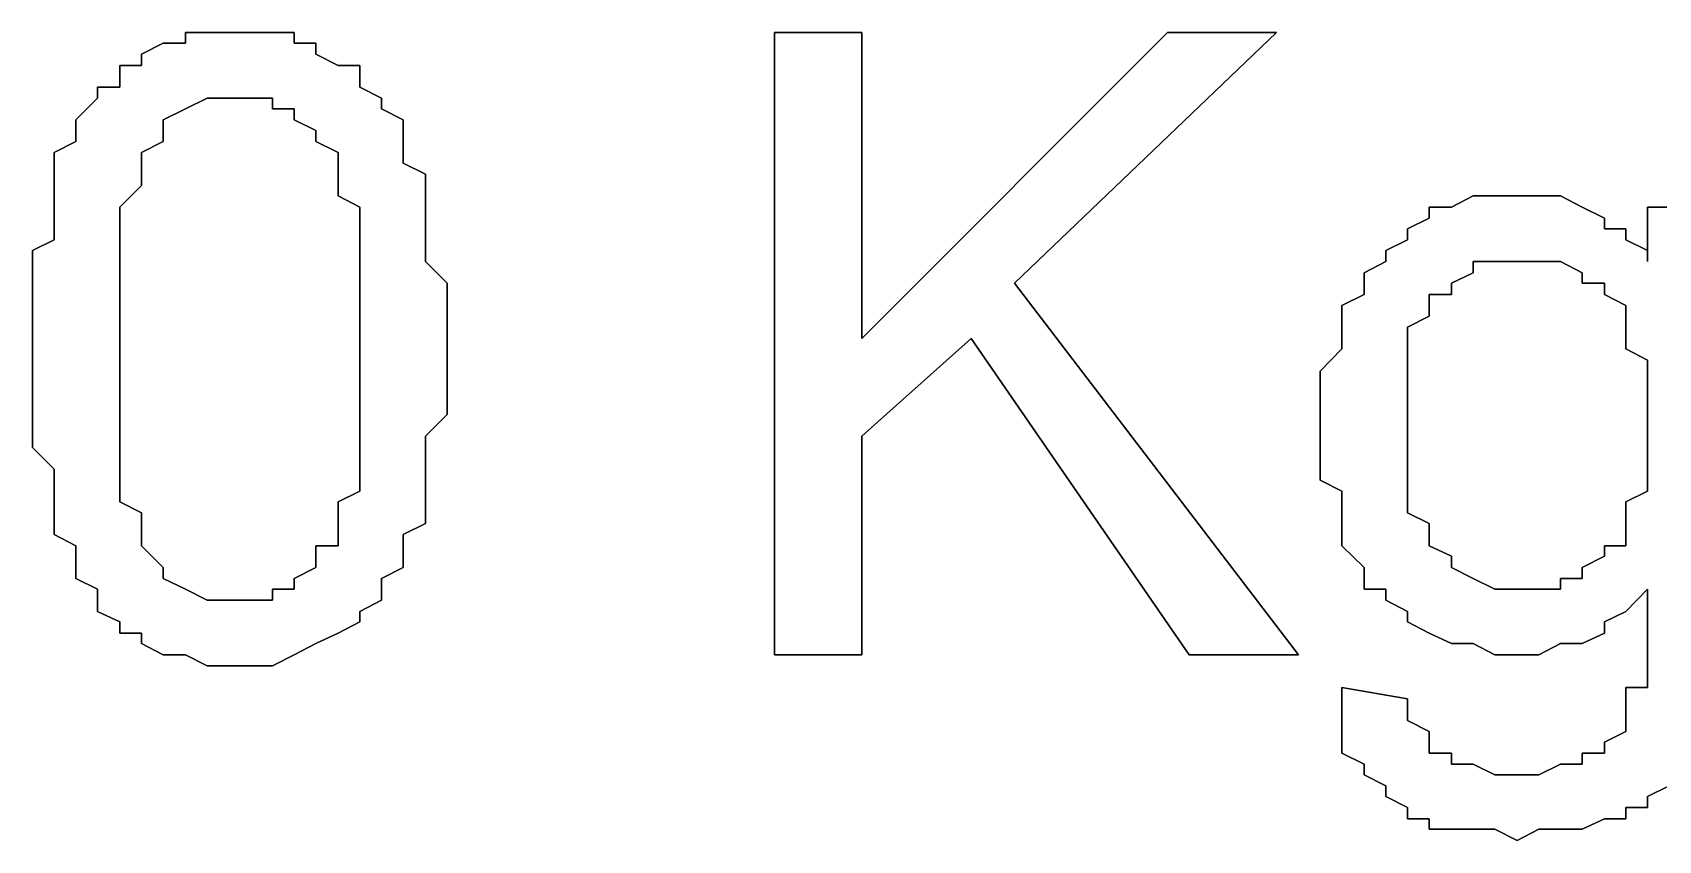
# Model space of a CAD drawing. Header units: metres. Extents: x 2.9 to 42.8, y 1.7 to 28.7.
# Drawn here: x 40.3049 to 40.5677, y 23.4315 to 23.562 of the extents above; entities that cross this region are included whole.
import ezdxf

# ---------------------------------------------------------------- set-up
doc = ezdxf.new("R2010")
doc.units = ezdxf.units.M
doc.layers.add('GRIS', color=8, linetype='Continuous')

msp = doc.modelspace()

# ---------------------------------------------------------------- linework, layer by layer
at = {"layer": 'GRIS', "lineweight": -3}
for points in [[(40.3331, 23.562), (40.3296, 23.562), (40.3331, 23.562)], [(40.3296, 23.562), (40.3296, 23.5603), (40.3296, 23.562)], [(40.3366, 23.562), (40.3331, 23.562), (40.3366, 23.562)], [(40.3401, 23.562), (40.3366, 23.562), (40.3401, 23.562)], [(40.3437, 23.562), (40.3401, 23.562), (40.3437, 23.562)], [(40.3472, 23.562), (40.3437, 23.562), (40.3472, 23.562)], [(40.3472, 23.5603), (40.3472, 23.562), (40.3472, 23.5603)], [(40.4389, 23.562), (40.4248, 23.562), (40.4389, 23.562)], [(40.4248, 23.562), (40.4248, 23.4615), (40.4248, 23.562)], [(40.4883, 23.562), (40.4389, 23.5126), (40.4883, 23.562)], [(40.4389, 23.5126), (40.4389, 23.562), (40.4389, 23.5126)], [(40.4636, 23.5215), (40.5059, 23.562), (40.4636, 23.5215)], [(40.5059, 23.562), (40.4883, 23.562), (40.5059, 23.562)], [(40.326, 23.5603), (40.3225, 23.5585), (40.326, 23.5603)], [(40.3225, 23.5585), (40.3225, 23.5567), (40.3225, 23.5585)], [(40.3296, 23.5603), (40.326, 23.5603), (40.3296, 23.5603)], [(40.3507, 23.5603), (40.3472, 23.5603), (40.3507, 23.5603)], [(40.3507, 23.5585), (40.3507, 23.5603), (40.3507, 23.5585)], [(40.3543, 23.5567), (40.3507, 23.5585), (40.3543, 23.5567)], [(40.3225, 23.5567), (40.319, 23.5567), (40.3225, 23.5567)], [(40.319, 23.5567), (40.319, 23.555), (40.319, 23.5567)], [(40.3578, 23.5567), (40.3543, 23.5567), (40.3578, 23.5567)], [(40.3578, 23.555), (40.3578, 23.5567), (40.3578, 23.555)], [(40.319, 23.5532), (40.3154, 23.5532), (40.319, 23.5532)], [(40.3154, 23.5532), (40.3154, 23.5514), (40.3154, 23.5532)], [(40.319, 23.555), (40.319, 23.5532), (40.319, 23.555)], [(40.3578, 23.5532), (40.3578, 23.555), (40.3578, 23.5532)], [(40.3613, 23.5514), (40.3578, 23.5532), (40.3613, 23.5514)], [(40.3154, 23.5514), (40.3119, 23.5479), (40.3154, 23.5514)], [(40.3296, 23.5497), (40.3331, 23.5514), (40.3296, 23.5497)], [(40.3331, 23.5514), (40.3366, 23.5514), (40.3331, 23.5514)], [(40.3366, 23.5514), (40.3401, 23.5514), (40.3366, 23.5514)], [(40.3401, 23.5514), (40.3437, 23.5514), (40.3401, 23.5514)], [(40.3437, 23.5514), (40.3437, 23.5497), (40.3437, 23.5514)], [(40.3613, 23.5497), (40.3613, 23.5514), (40.3613, 23.5497)], [(40.3119, 23.5479), (40.3119, 23.5462), (40.3119, 23.5479)], [(40.326, 23.5479), (40.3296, 23.5497), (40.326, 23.5479)], [(40.326, 23.5462), (40.326, 23.5479), (40.326, 23.5462)], [(40.3437, 23.5497), (40.3472, 23.5497), (40.3437, 23.5497)], [(40.3472, 23.5497), (40.3472, 23.5479), (40.3472, 23.5497)], [(40.3472, 23.5479), (40.3507, 23.5462), (40.3472, 23.5479)], [(40.3648, 23.5479), (40.3613, 23.5497), (40.3648, 23.5479)], [(40.3648, 23.5462), (40.3648, 23.5479), (40.3648, 23.5462)], [(40.3119, 23.5462), (40.3119, 23.5444), (40.3119, 23.5462)], [(40.326, 23.5444), (40.326, 23.5462), (40.326, 23.5444)], [(40.3507, 23.5462), (40.3507, 23.5444), (40.3507, 23.5462)], [(40.3648, 23.5426), (40.3648, 23.5462), (40.3648, 23.5426)], [(40.3119, 23.5444), (40.3084, 23.5426), (40.3119, 23.5444)], [(40.3084, 23.5426), (40.3084, 23.5391), (40.3084, 23.5426)], [(40.3225, 23.5426), (40.326, 23.5444), (40.3225, 23.5426)], [(40.3225, 23.5409), (40.3225, 23.5426), (40.3225, 23.5409)], [(40.3507, 23.5444), (40.3543, 23.5426), (40.3507, 23.5444)], [(40.3543, 23.5426), (40.3543, 23.5409), (40.3543, 23.5426)], [(40.3648, 23.5409), (40.3648, 23.5426), (40.3648, 23.5409)], [(40.3225, 23.5391), (40.3225, 23.5409), (40.3225, 23.5391)], [(40.3543, 23.5409), (40.3543, 23.5391), (40.3543, 23.5409)], [(40.3684, 23.5391), (40.3648, 23.5409), (40.3684, 23.5391)], [(40.3084, 23.5391), (40.3084, 23.5373), (40.3084, 23.5391)], [(40.3084, 23.5373), (40.3084, 23.5356), (40.3084, 23.5373)], [(40.319, 23.5338), (40.3225, 23.5373), (40.319, 23.5338)], [(40.3225, 23.5373), (40.3225, 23.5391), (40.3225, 23.5373)], [(40.3543, 23.5391), (40.3543, 23.5373), (40.3543, 23.5391)], [(40.3543, 23.5373), (40.3543, 23.5356), (40.3543, 23.5373)], [(40.3684, 23.5356), (40.3684, 23.5391), (40.3684, 23.5356)], [(40.3084, 23.5356), (40.3084, 23.5338), (40.3084, 23.5356)], [(40.3543, 23.5356), (40.3578, 23.5338), (40.3543, 23.5356)], [(40.3684, 23.5338), (40.3684, 23.5356), (40.3684, 23.5338)], [(40.5377, 23.5356), (40.5342, 23.5338), (40.5377, 23.5356)], [(40.5412, 23.5356), (40.5377, 23.5356), (40.5412, 23.5356)], [(40.5448, 23.5356), (40.5412, 23.5356), (40.5448, 23.5356)], [(40.5483, 23.5356), (40.5448, 23.5356), (40.5483, 23.5356)], [(40.5518, 23.5356), (40.5483, 23.5356), (40.5518, 23.5356)], [(40.5553, 23.5338), (40.5518, 23.5356), (40.5553, 23.5338)], [(40.3084, 23.5338), (40.3084, 23.532), (40.3084, 23.5338)], [(40.3084, 23.532), (40.3084, 23.5285), (40.3084, 23.532)], [(40.319, 23.532), (40.319, 23.5338), (40.319, 23.532)], [(40.319, 23.5303), (40.319, 23.532), (40.319, 23.5303)], [(40.3578, 23.5338), (40.3578, 23.532), (40.3578, 23.5338)], [(40.3578, 23.532), (40.3578, 23.5285), (40.3578, 23.532)], [(40.3684, 23.532), (40.3684, 23.5338), (40.3684, 23.532)], [(40.3684, 23.5303), (40.3684, 23.532), (40.3684, 23.5303)], [(40.5306, 23.532), (40.5271, 23.5303), (40.5306, 23.532)], [(40.5342, 23.5338), (40.5306, 23.5338), (40.5342, 23.5338)], [(40.5306, 23.5338), (40.5306, 23.532), (40.5306, 23.5338)], [(40.5589, 23.532), (40.5553, 23.5338), (40.5589, 23.532)], [(40.5589, 23.5303), (40.5589, 23.532), (40.5589, 23.5303)], [(40.5765, 23.5338), (40.5659, 23.5338), (40.5765, 23.5338)], [(40.5659, 23.5338), (40.5659, 23.525), (40.5659, 23.5338)], [(40.319, 23.5268), (40.319, 23.5303), (40.319, 23.5268)], [(40.3684, 23.5285), (40.3684, 23.5303), (40.3684, 23.5285)], [(40.5271, 23.5303), (40.5271, 23.5285), (40.5271, 23.5303)], [(40.5624, 23.5303), (40.5589, 23.5303), (40.5624, 23.5303)], [(40.5624, 23.5285), (40.5624, 23.5303), (40.5624, 23.5285)], [(40.3084, 23.5285), (40.3049, 23.5268), (40.3084, 23.5285)], [(40.3049, 23.5268), (40.3049, 23.525), (40.3049, 23.5268)], [(40.319, 23.525), (40.319, 23.5268), (40.319, 23.525)], [(40.3578, 23.5285), (40.3578, 23.5268), (40.3578, 23.5285)], [(40.3578, 23.5268), (40.3578, 23.5232), (40.3578, 23.5268)], [(40.3684, 23.5268), (40.3684, 23.5285), (40.3684, 23.5268)], [(40.3684, 23.525), (40.3684, 23.5268), (40.3684, 23.525)], [(40.5271, 23.5285), (40.5236, 23.5268), (40.5271, 23.5285)], [(40.5236, 23.5268), (40.5236, 23.525), (40.5236, 23.5268)], [(40.5659, 23.5268), (40.5624, 23.5285), (40.5659, 23.5268)], [(40.5659, 23.525), (40.5659, 23.5268), (40.5659, 23.525)], [(40.3049, 23.525), (40.3049, 23.5215), (40.3049, 23.525)], [(40.319, 23.5215), (40.319, 23.525), (40.319, 23.5215)], [(40.3719, 23.5215), (40.3684, 23.525), (40.3719, 23.5215)], [(40.5236, 23.525), (40.5201, 23.5232), (40.5236, 23.525)], [(40.5377, 23.5232), (40.5377, 23.525), (40.5377, 23.5232)], [(40.5377, 23.525), (40.5412, 23.525), (40.5377, 23.525)], [(40.5412, 23.525), (40.5448, 23.525), (40.5412, 23.525)], [(40.5448, 23.525), (40.5483, 23.525), (40.5448, 23.525)], [(40.5483, 23.525), (40.5518, 23.525), (40.5483, 23.525)], [(40.5518, 23.525), (40.5553, 23.5232), (40.5518, 23.525)], [(40.3049, 23.5215), (40.3049, 23.5197), (40.3049, 23.5215)], [(40.319, 23.5197), (40.319, 23.5215), (40.319, 23.5197)], [(40.3578, 23.5232), (40.3578, 23.5215), (40.3578, 23.5232)], [(40.3578, 23.5215), (40.3578, 23.5179), (40.3578, 23.5215)], [(40.3719, 23.5197), (40.3719, 23.5215), (40.3719, 23.5197)], [(40.5095, 23.4615), (40.4636, 23.5215), (40.5095, 23.4615)], [(40.5201, 23.5232), (40.5201, 23.5215), (40.5201, 23.5232)], [(40.5201, 23.5215), (40.5201, 23.5197), (40.5201, 23.5215)], [(40.5342, 23.5215), (40.5377, 23.5232), (40.5342, 23.5215)], [(40.5342, 23.5197), (40.5342, 23.5215), (40.5342, 23.5197)], [(40.5553, 23.5232), (40.5553, 23.5215), (40.5553, 23.5232)], [(40.5553, 23.5215), (40.5589, 23.5215), (40.5553, 23.5215)], [(40.5589, 23.5215), (40.5589, 23.5197), (40.5589, 23.5215)], [(40.3049, 23.5197), (40.3049, 23.5162), (40.3049, 23.5197)], [(40.319, 23.5162), (40.319, 23.5197), (40.319, 23.5162)], [(40.3719, 23.5162), (40.3719, 23.5197), (40.3719, 23.5162)], [(40.5201, 23.5197), (40.5165, 23.5179), (40.5201, 23.5197)], [(40.5306, 23.5179), (40.5306, 23.5197), (40.5306, 23.5179)], [(40.5306, 23.5197), (40.5342, 23.5197), (40.5306, 23.5197)], [(40.5589, 23.5197), (40.5624, 23.5179), (40.5589, 23.5197)], [(40.3049, 23.5162), (40.3049, 23.5144), (40.3049, 23.5162)], [(40.319, 23.5126), (40.319, 23.5162), (40.319, 23.5126)], [(40.3578, 23.5179), (40.3578, 23.5144), (40.3578, 23.5179)], [(40.3719, 23.5126), (40.3719, 23.5162), (40.3719, 23.5126)], [(40.5165, 23.5179), (40.5165, 23.5144), (40.5165, 23.5179)], [(40.5271, 23.5144), (40.5306, 23.5162), (40.5271, 23.5144)], [(40.5306, 23.5162), (40.5306, 23.5179), (40.5306, 23.5162)], [(40.5624, 23.5179), (40.5624, 23.5162), (40.5624, 23.5179)], [(40.5624, 23.5162), (40.5624, 23.5144), (40.5624, 23.5162)], [(40.3049, 23.5144), (40.3049, 23.5109), (40.3049, 23.5144)], [(40.3578, 23.5144), (40.3578, 23.5109), (40.3578, 23.5144)], [(40.5165, 23.5144), (40.5165, 23.5126), (40.5165, 23.5144)], [(40.5271, 23.5109), (40.5271, 23.5144), (40.5271, 23.5109)], [(40.5624, 23.5144), (40.5624, 23.5109), (40.5624, 23.5144)], [(40.3049, 23.5109), (40.3049, 23.5091), (40.3049, 23.5109)], [(40.319, 23.5109), (40.319, 23.5126), (40.319, 23.5109)], [(40.319, 23.5073), (40.319, 23.5109), (40.319, 23.5073)], [(40.3578, 23.5109), (40.3578, 23.5073), (40.3578, 23.5109)], [(40.3719, 23.5109), (40.3719, 23.5126), (40.3719, 23.5109)], [(40.3719, 23.5073), (40.3719, 23.5109), (40.3719, 23.5073)], [(40.4389, 23.4968), (40.4566, 23.5126), (40.4389, 23.4968)], [(40.4566, 23.5126), (40.4918, 23.4615), (40.4566, 23.5126)], [(40.5165, 23.5109), (40.513, 23.5073), (40.5165, 23.5109)], [(40.5165, 23.5126), (40.5165, 23.5109), (40.5165, 23.5126)], [(40.5271, 23.5091), (40.5271, 23.5109), (40.5271, 23.5091)], [(40.5624, 23.5109), (40.5659, 23.5091), (40.5624, 23.5109)], [(40.3049, 23.5091), (40.3049, 23.5056), (40.3049, 23.5091)], [(40.5271, 23.5073), (40.5271, 23.5091), (40.5271, 23.5073)], [(40.5659, 23.5091), (40.5659, 23.5073), (40.5659, 23.5091)], [(40.319, 23.5038), (40.319, 23.5073), (40.319, 23.5038)], [(40.3578, 23.5073), (40.3578, 23.5038), (40.3578, 23.5073)], [(40.3719, 23.5056), (40.3719, 23.5073), (40.3719, 23.5056)], [(40.513, 23.5073), (40.513, 23.5056), (40.513, 23.5073)], [(40.5271, 23.5038), (40.5271, 23.5073), (40.5271, 23.5038)], [(40.5659, 23.5073), (40.5659, 23.5038), (40.5659, 23.5073)], [(40.3049, 23.5056), (40.3049, 23.5021), (40.3049, 23.5056)], [(40.319, 23.5021), (40.319, 23.5038), (40.319, 23.5021)], [(40.3578, 23.5038), (40.3578, 23.5003), (40.3578, 23.5038)], [(40.3719, 23.5021), (40.3719, 23.5056), (40.3719, 23.5021)], [(40.513, 23.5056), (40.513, 23.5038), (40.513, 23.5056)], [(40.513, 23.5038), (40.513, 23.5003), (40.513, 23.5038)], [(40.5271, 23.5021), (40.5271, 23.5038), (40.5271, 23.5021)], [(40.5659, 23.5038), (40.5659, 23.5021), (40.5659, 23.5038)], [(40.3049, 23.5021), (40.3049, 23.5003), (40.3049, 23.5021)], [(40.319, 23.4985), (40.319, 23.5021), (40.319, 23.4985)], [(40.3719, 23.5003), (40.3719, 23.5021), (40.3719, 23.5003)], [(40.5271, 23.4985), (40.5271, 23.5021), (40.5271, 23.4985)], [(40.5659, 23.5021), (40.5659, 23.4985), (40.5659, 23.5021)], [(40.3049, 23.5003), (40.3049, 23.4968), (40.3049, 23.5003)], [(40.319, 23.495), (40.319, 23.4985), (40.319, 23.495)], [(40.3578, 23.5003), (40.3578, 23.4985), (40.3578, 23.5003)], [(40.3578, 23.4985), (40.3578, 23.495), (40.3578, 23.4985)], [(40.3684, 23.4968), (40.3719, 23.5003), (40.3684, 23.4968)], [(40.513, 23.5003), (40.513, 23.4985), (40.513, 23.5003)], [(40.513, 23.4985), (40.513, 23.4968), (40.513, 23.4985)], [(40.5271, 23.4968), (40.5271, 23.4985), (40.5271, 23.4968)], [(40.5659, 23.4985), (40.5659, 23.495), (40.5659, 23.4985)], [(40.3049, 23.4968), (40.3049, 23.495), (40.3049, 23.4968)], [(40.3684, 23.495), (40.3684, 23.4968), (40.3684, 23.495)], [(40.4389, 23.4615), (40.4389, 23.4968), (40.4389, 23.4615)], [(40.513, 23.4968), (40.513, 23.495), (40.513, 23.4968)], [(40.5271, 23.4932), (40.5271, 23.4968), (40.5271, 23.4932)], [(40.3049, 23.495), (40.3084, 23.4915), (40.3049, 23.495)], [(40.319, 23.4932), (40.319, 23.495), (40.319, 23.4932)], [(40.319, 23.4915), (40.319, 23.4932), (40.319, 23.4915)], [(40.3578, 23.495), (40.3578, 23.4932), (40.3578, 23.495)], [(40.3578, 23.4932), (40.3578, 23.4897), (40.3578, 23.4932)], [(40.3684, 23.4932), (40.3684, 23.495), (40.3684, 23.4932)], [(40.3684, 23.4897), (40.3684, 23.4932), (40.3684, 23.4897)], [(40.513, 23.495), (40.513, 23.4915), (40.513, 23.495)], [(40.5271, 23.4915), (40.5271, 23.4932), (40.5271, 23.4915)], [(40.5659, 23.495), (40.5659, 23.4932), (40.5659, 23.495)], [(40.5659, 23.4932), (40.5659, 23.4897), (40.5659, 23.4932)], [(40.3084, 23.4915), (40.3084, 23.4897), (40.3084, 23.4915)], [(40.319, 23.4879), (40.319, 23.4915), (40.319, 23.4879)], [(40.513, 23.4915), (40.513, 23.4897), (40.513, 23.4915)], [(40.5271, 23.4879), (40.5271, 23.4915), (40.5271, 23.4879)], [(40.3084, 23.4897), (40.3084, 23.4862), (40.3084, 23.4897)], [(40.319, 23.4862), (40.319, 23.4879), (40.319, 23.4862)], [(40.3578, 23.4879), (40.3543, 23.4862), (40.3578, 23.4879)], [(40.3578, 23.4897), (40.3578, 23.4879), (40.3578, 23.4897)], [(40.3684, 23.4879), (40.3684, 23.4897), (40.3684, 23.4879)], [(40.3684, 23.4862), (40.3684, 23.4879), (40.3684, 23.4862)], [(40.513, 23.4897), (40.5165, 23.4879), (40.513, 23.4897)], [(40.5165, 23.4879), (40.5165, 23.4844), (40.5165, 23.4879)], [(40.5271, 23.4862), (40.5271, 23.4879), (40.5271, 23.4862)], [(40.5659, 23.4879), (40.5624, 23.4862), (40.5659, 23.4879)], [(40.5659, 23.4897), (40.5659, 23.4879), (40.5659, 23.4897)], [(40.3084, 23.4862), (40.3084, 23.4844), (40.3084, 23.4862)], [(40.3225, 23.4844), (40.319, 23.4862), (40.3225, 23.4844)], [(40.3543, 23.4862), (40.3543, 23.4844), (40.3543, 23.4862)], [(40.3684, 23.4844), (40.3684, 23.4862), (40.3684, 23.4844)], [(40.5271, 23.4844), (40.5271, 23.4862), (40.5271, 23.4844)], [(40.5624, 23.4862), (40.5624, 23.4827), (40.5624, 23.4862)], [(40.3084, 23.4844), (40.3084, 23.4827), (40.3084, 23.4844)], [(40.3084, 23.4827), (40.3084, 23.4809), (40.3084, 23.4827)], [(40.3225, 23.4827), (40.3225, 23.4844), (40.3225, 23.4827)], [(40.3225, 23.4809), (40.3225, 23.4827), (40.3225, 23.4809)], [(40.3543, 23.4844), (40.3543, 23.4827), (40.3543, 23.4844)], [(40.3543, 23.4827), (40.3543, 23.4809), (40.3543, 23.4827)], [(40.3648, 23.4809), (40.3684, 23.4827), (40.3648, 23.4809)], [(40.3684, 23.4827), (40.3684, 23.4844), (40.3684, 23.4827)], [(40.5165, 23.4844), (40.5165, 23.4827), (40.5165, 23.4844)], [(40.5165, 23.4827), (40.5165, 23.4809), (40.5165, 23.4827)], [(40.5306, 23.4827), (40.5271, 23.4844), (40.5306, 23.4827)], [(40.5306, 23.4809), (40.5306, 23.4827), (40.5306, 23.4809)], [(40.5624, 23.4827), (40.5624, 23.4809), (40.5624, 23.4827)], [(40.3084, 23.4809), (40.3119, 23.4791), (40.3084, 23.4809)], [(40.3225, 23.4791), (40.3225, 23.4809), (40.3225, 23.4791)], [(40.3543, 23.4809), (40.3543, 23.4791), (40.3543, 23.4809)], [(40.3648, 23.4774), (40.3648, 23.4809), (40.3648, 23.4774)], [(40.5165, 23.4809), (40.5165, 23.4791), (40.5165, 23.4809)], [(40.5306, 23.4791), (40.5306, 23.4809), (40.5306, 23.4791)], [(40.5624, 23.4809), (40.5624, 23.4791), (40.5624, 23.4809)], [(40.3119, 23.4791), (40.3119, 23.4774), (40.3119, 23.4791)], [(40.3119, 23.4774), (40.3119, 23.4756), (40.3119, 23.4774)], [(40.326, 23.4756), (40.3225, 23.4791), (40.326, 23.4756)], [(40.3543, 23.4791), (40.3507, 23.4791), (40.3543, 23.4791)], [(40.3507, 23.4791), (40.3507, 23.4774), (40.3507, 23.4791)], [(40.3507, 23.4774), (40.3507, 23.4756), (40.3507, 23.4774)], [(40.3648, 23.4756), (40.3648, 23.4774), (40.3648, 23.4756)], [(40.5165, 23.4791), (40.5201, 23.4756), (40.5165, 23.4791)], [(40.5342, 23.4774), (40.5306, 23.4791), (40.5342, 23.4774)], [(40.5342, 23.4756), (40.5342, 23.4774), (40.5342, 23.4756)], [(40.5589, 23.4774), (40.5553, 23.4756), (40.5589, 23.4774)], [(40.5624, 23.4791), (40.5589, 23.4791), (40.5624, 23.4791)], [(40.5589, 23.4791), (40.5589, 23.4774), (40.5589, 23.4791)], [(40.3119, 23.4756), (40.3119, 23.4738), (40.3119, 23.4756)], [(40.326, 23.4738), (40.326, 23.4756), (40.326, 23.4738)], [(40.3507, 23.4756), (40.3472, 23.4738), (40.3507, 23.4756)], [(40.3613, 23.4738), (40.3648, 23.4756), (40.3613, 23.4738)], [(40.5201, 23.4756), (40.5201, 23.4738), (40.5201, 23.4756)], [(40.5377, 23.4738), (40.5342, 23.4756), (40.5377, 23.4738)], [(40.5553, 23.4756), (40.5553, 23.4738), (40.5553, 23.4756)], [(40.3119, 23.4738), (40.3154, 23.4721), (40.3119, 23.4738)], [(40.3154, 23.4721), (40.3154, 23.4703), (40.3154, 23.4721)], [(40.3296, 23.4721), (40.326, 23.4738), (40.3296, 23.4721)], [(40.3331, 23.4703), (40.3296, 23.4721), (40.3331, 23.4703)], [(40.3472, 23.4721), (40.3437, 23.4721), (40.3472, 23.4721)], [(40.3437, 23.4721), (40.3437, 23.4703), (40.3437, 23.4721)], [(40.3472, 23.4738), (40.3472, 23.4721), (40.3472, 23.4738)], [(40.3613, 23.4721), (40.3613, 23.4738), (40.3613, 23.4721)], [(40.3613, 23.4703), (40.3613, 23.4721), (40.3613, 23.4703)], [(40.5201, 23.4738), (40.5201, 23.4721), (40.5201, 23.4738)], [(40.5201, 23.4721), (40.5236, 23.4721), (40.5201, 23.4721)], [(40.5236, 23.4721), (40.5236, 23.4703), (40.5236, 23.4721)], [(40.5412, 23.4721), (40.5377, 23.4738), (40.5412, 23.4721)], [(40.5448, 23.4721), (40.5412, 23.4721), (40.5448, 23.4721)], [(40.5483, 23.4721), (40.5448, 23.4721), (40.5483, 23.4721)], [(40.5518, 23.4721), (40.5483, 23.4721), (40.5518, 23.4721)], [(40.5553, 23.4738), (40.5518, 23.4738), (40.5553, 23.4738)], [(40.5518, 23.4738), (40.5518, 23.4721), (40.5518, 23.4738)], [(40.5624, 23.4685), (40.5659, 23.4721), (40.5624, 23.4685)], [(40.5659, 23.4721), (40.5659, 23.4685), (40.5659, 23.4721)], [(40.3154, 23.4703), (40.3154, 23.4685), (40.3154, 23.4703)], [(40.3366, 23.4703), (40.3331, 23.4703), (40.3366, 23.4703)], [(40.3401, 23.4703), (40.3366, 23.4703), (40.3401, 23.4703)], [(40.3437, 23.4703), (40.3401, 23.4703), (40.3437, 23.4703)], [(40.3578, 23.4685), (40.3613, 23.4703), (40.3578, 23.4685)], [(40.5236, 23.4703), (40.5271, 23.4685), (40.5236, 23.4703)], [(40.3154, 23.4685), (40.319, 23.4668), (40.3154, 23.4685)], [(40.319, 23.4668), (40.319, 23.465), (40.319, 23.4668)], [(40.3543, 23.465), (40.3578, 23.4668), (40.3543, 23.465)], [(40.3578, 23.4668), (40.3578, 23.4685), (40.3578, 23.4668)], [(40.5271, 23.4685), (40.5271, 23.4668), (40.5271, 23.4685)], [(40.5271, 23.4668), (40.5306, 23.465), (40.5271, 23.4668)], [(40.5589, 23.4668), (40.5624, 23.4685), (40.5589, 23.4668)], [(40.5589, 23.465), (40.5589, 23.4668), (40.5589, 23.465)], [(40.5659, 23.4685), (40.5659, 23.4668), (40.5659, 23.4685)], [(40.5659, 23.4668), (40.5659, 23.4633), (40.5659, 23.4668)], [(40.319, 23.465), (40.3225, 23.465), (40.319, 23.465)], [(40.3225, 23.465), (40.3225, 23.4633), (40.3225, 23.465)], [(40.3507, 23.4633), (40.3543, 23.465), (40.3507, 23.4633)], [(40.5306, 23.465), (40.5342, 23.4633), (40.5306, 23.465)], [(40.5553, 23.4633), (40.5589, 23.465), (40.5553, 23.4633)], [(40.3225, 23.4633), (40.326, 23.4615), (40.3225, 23.4633)], [(40.326, 23.4615), (40.3296, 23.4615), (40.326, 23.4615)], [(40.3296, 23.4615), (40.3331, 23.4597), (40.3296, 23.4615)], [(40.3437, 23.4597), (40.3472, 23.4615), (40.3437, 23.4597)], [(40.3472, 23.4615), (40.3507, 23.4633), (40.3472, 23.4615)], [(40.4248, 23.4615), (40.4389, 23.4615), (40.4248, 23.4615)], [(40.4918, 23.4615), (40.5095, 23.4615), (40.4918, 23.4615)], [(40.5342, 23.4633), (40.5377, 23.4633), (40.5342, 23.4633)], [(40.5377, 23.4633), (40.5412, 23.4615), (40.5377, 23.4633)], [(40.5412, 23.4615), (40.5448, 23.4615), (40.5412, 23.4615)], [(40.5448, 23.4615), (40.5483, 23.4615), (40.5448, 23.4615)], [(40.5483, 23.4615), (40.5518, 23.4633), (40.5483, 23.4615)], [(40.5518, 23.4633), (40.5553, 23.4633), (40.5518, 23.4633)], [(40.5659, 23.4633), (40.5659, 23.4615), (40.5659, 23.4633)], [(40.5659, 23.4615), (40.5659, 23.458), (40.5659, 23.4615)], [(40.3331, 23.4597), (40.3366, 23.4597), (40.3331, 23.4597)], [(40.3366, 23.4597), (40.3401, 23.4597), (40.3366, 23.4597)], [(40.3401, 23.4597), (40.3437, 23.4597), (40.3401, 23.4597)], [(40.5165, 23.4562), (40.5165, 23.4544), (40.5165, 23.4562)], [(40.5271, 23.4544), (40.5165, 23.4562), (40.5271, 23.4544)], [(40.5659, 23.4562), (40.5624, 23.4562), (40.5659, 23.4562)], [(40.5624, 23.4562), (40.5624, 23.4527), (40.5624, 23.4562)], [(40.5659, 23.458), (40.5659, 23.4562), (40.5659, 23.458)], [(40.5165, 23.4544), (40.5165, 23.4509), (40.5165, 23.4544)], [(40.5271, 23.4509), (40.5271, 23.4544), (40.5271, 23.4509)], [(40.5165, 23.4509), (40.5165, 23.4491), (40.5165, 23.4509)], [(40.5306, 23.4491), (40.5271, 23.4509), (40.5306, 23.4491)], [(40.5624, 23.4527), (40.5624, 23.4509), (40.5624, 23.4527)], [(40.5624, 23.4509), (40.5624, 23.4491), (40.5624, 23.4509)], [(40.5165, 23.4491), (40.5165, 23.4474), (40.5165, 23.4491)], [(40.5306, 23.4474), (40.5306, 23.4491), (40.5306, 23.4474)], [(40.5624, 23.4491), (40.5589, 23.4474), (40.5624, 23.4491)], [(40.5165, 23.4474), (40.5165, 23.4456), (40.5165, 23.4474)], [(40.5165, 23.4456), (40.5201, 23.4438), (40.5165, 23.4456)], [(40.5306, 23.4456), (40.5306, 23.4474), (40.5306, 23.4456)], [(40.5342, 23.4456), (40.5306, 23.4456), (40.5342, 23.4456)], [(40.5342, 23.4438), (40.5342, 23.4456), (40.5342, 23.4438)], [(40.5589, 23.4456), (40.5553, 23.4456), (40.5589, 23.4456)], [(40.5553, 23.4456), (40.5553, 23.4438), (40.5553, 23.4456)], [(40.5589, 23.4474), (40.5589, 23.4456), (40.5589, 23.4474)], [(40.5201, 23.4438), (40.5201, 23.4421), (40.5201, 23.4438)], [(40.5377, 23.4438), (40.5342, 23.4438), (40.5377, 23.4438)], [(40.5412, 23.4421), (40.5377, 23.4438), (40.5412, 23.4421)], [(40.5518, 23.4438), (40.5483, 23.4421), (40.5518, 23.4438)], [(40.5553, 23.4438), (40.5518, 23.4438), (40.5553, 23.4438)], [(40.5201, 23.4421), (40.5236, 23.4403), (40.5201, 23.4421)], [(40.5236, 23.4403), (40.5236, 23.4386), (40.5236, 23.4403)], [(40.5448, 23.4421), (40.5412, 23.4421), (40.5448, 23.4421)], [(40.5483, 23.4421), (40.5448, 23.4421), (40.5483, 23.4421)], [(40.5659, 23.4386), (40.5694, 23.4403), (40.5659, 23.4386)], [(40.5236, 23.4386), (40.5271, 23.4368), (40.5236, 23.4386)], [(40.5659, 23.4368), (40.5659, 23.4386), (40.5659, 23.4368)], [(40.5271, 23.4368), (40.5271, 23.435), (40.5271, 23.4368)], [(40.5271, 23.435), (40.5306, 23.435), (40.5271, 23.435)], [(40.5306, 23.435), (40.5306, 23.4333), (40.5306, 23.435)], [(40.5553, 23.4333), (40.5589, 23.435), (40.5553, 23.4333)], [(40.5589, 23.435), (40.5624, 23.435), (40.5589, 23.435)], [(40.5624, 23.435), (40.5624, 23.4368), (40.5624, 23.435)], [(40.5624, 23.4368), (40.5659, 23.4368), (40.5624, 23.4368)], [(40.5306, 23.4333), (40.5342, 23.4333), (40.5306, 23.4333)], [(40.5342, 23.4333), (40.5377, 23.4333), (40.5342, 23.4333)], [(40.5377, 23.4333), (40.5412, 23.4333), (40.5377, 23.4333)], [(40.5412, 23.4333), (40.5448, 23.4315), (40.5412, 23.4333)], [(40.5448, 23.4315), (40.5483, 23.4333), (40.5448, 23.4315)], [(40.5483, 23.4333), (40.5518, 23.4333), (40.5483, 23.4333)], [(40.5518, 23.4333), (40.5553, 23.4333), (40.5518, 23.4333)]]:
    msp.add_lwpolyline(points, dxfattribs=at)

doc.saveas('drawing.dxf')
